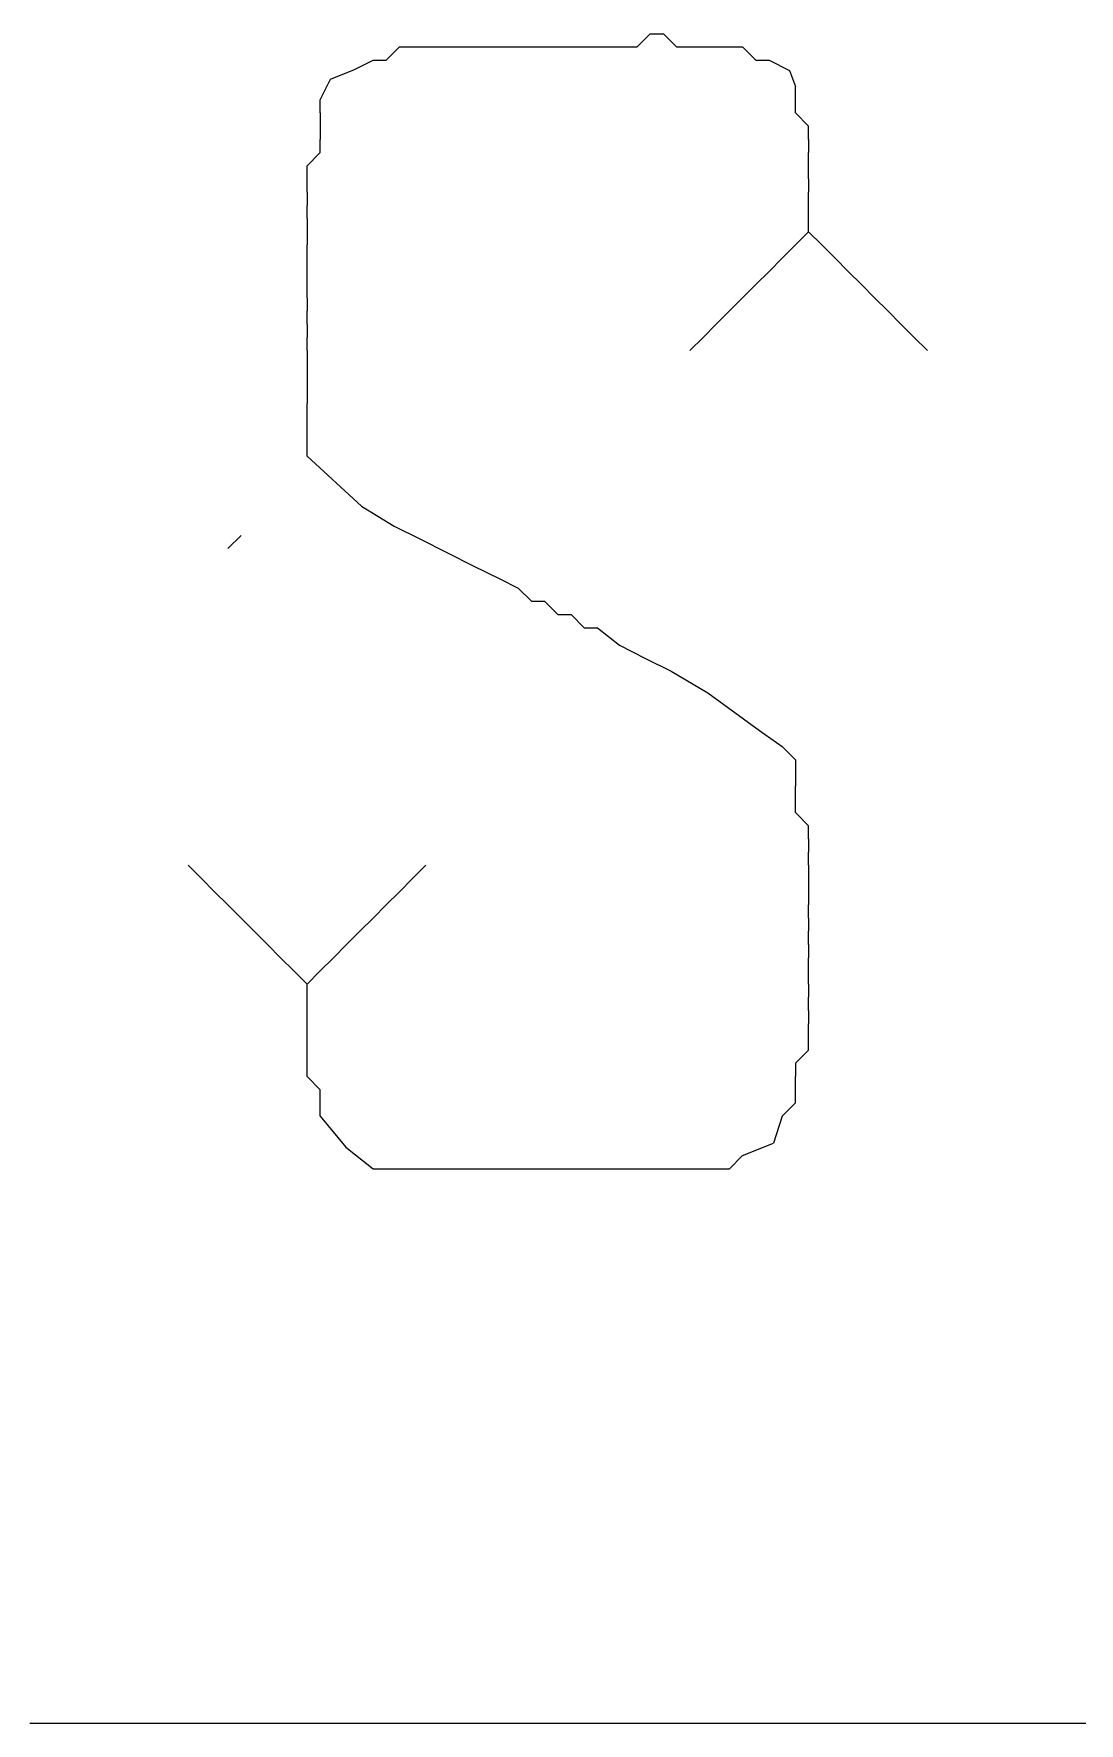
# Model space of a CAD drawing. Extents: x 0.5 to 4.01, y 0.5 to 4.16.
# Drawn here: x 2.6443 to 2.9083, y 3.3833 to 3.81 of the extents above; entities that cross this region are included whole.
import ezdxf

# ---------------------------------------------------------------- set-up
doc = ezdxf.new("R2010")
doc.units = 0

msp = doc.modelspace()

# ---------------------------------------------------------------- linework, layer by layer
at = {"color": 1}
for p, q in [((2.73333, 3.80333, -0.03432), (2.73667, 3.80667, -0.03333)), ((2.73667, 3.80667, -0.03333), (2.74, 3.80667, -0.03333)), ((2.74, 3.80667, -0.03333), (2.74333, 3.80667, -0.03333)), ((2.74333, 3.80667, -0.03333), (2.74667, 3.80667, -0.03333)), ((2.74667, 3.80667, -0.03333), (2.75, 3.80667, -0.03333)), ((2.75, 3.80667, -0.03333), (2.75333, 3.80667, -0.03333)), ((2.75333, 3.80667, -0.03333), (2.75667, 3.80667, -0.03333)), ((2.75667, 3.80667, -0.03333), (2.76, 3.80667, -0.03333)), ((2.76, 3.80667, -0.03333), (2.76333, 3.80667, -0.03333)), ((2.76333, 3.80667, -0.03333), (2.76667, 3.80667, -0.03333)), ((2.76667, 3.80667, -0.03333), (2.77, 3.80667, -0.03333)), ((2.77, 3.80667, -0.03333), (2.77333, 3.80667, -0.03333)), ((2.77333, 3.80667, -0.03333), (2.77667, 3.80667, -0.03333)), ((2.77667, 3.80667, -0.03333), (2.78, 3.80667, -0.03333)), ((2.78, 3.80667, -0.03333), (2.78333, 3.80667, -0.03333)), ((2.78333, 3.80667, -0.03333), (2.78667, 3.80667, -0.03283)), ((2.78667, 3.80667, -0.03283), (2.79, 3.80667, -0.03162)), ((2.79, 3.80667, -0.03162), (2.79333, 3.80667, -0.03073)), ((2.79333, 3.80667, -0.03073), (2.79667, 3.80667, -0.03018)), ((2.79667, 3.80667, -0.03018), (2.8, 3.81, -0.03)), ((2.8, 3.81, -0.03), (2.80333, 3.81, -0.03)), ((2.80333, 3.81, -0.03), (2.80667, 3.80667, -0.03018)), ((2.80667, 3.80667, -0.03018), (2.81, 3.80667, -0.03073)), ((2.81, 3.80667, -0.03073), (2.81333, 3.80667, -0.03162)), ((2.81333, 3.80667, -0.03162), (2.81667, 3.80667, -0.03283)), ((2.81667, 3.80667, -0.03283), (2.82, 3.80667, -0.03333)), ((2.82, 3.80667, -0.03333), (2.82333, 3.80667, -0.03333)), ((2.82333, 3.80667, -0.03333), (2.82667, 3.80333, -0.03543)), ((2.72533, 3.801, -0.03598), (2.73, 3.80333, -0.0359)), ((2.73, 3.80333, -0.0359), (2.73333, 3.80333, -0.03432)), ((2.82667, 3.80333, -0.03543), (2.83, 3.80333, -0.03667)), ((2.83, 3.80333, -0.03667), (2.83519, 3.80074, -0.03696)), ((2.71667, 3.79333, -0.03667), (2.71926, 3.79852, -0.03714)), ((2.71926, 3.79852, -0.03714), (2.72533, 3.801, -0.03598)), ((2.83519, 3.80074, -0.03696), (2.83667, 3.79667, -0.03667)), ((2.71667, 3.79, -0.03667), (2.71667, 3.79333, -0.03667)), ((2.83667, 3.79333, -0.03606), (2.83667, 3.79667, -0.03667)), ((2.83667, 3.79, -0.03432), (2.83667, 3.79333, -0.03606)), ((2.71667, 3.79, -0.03667), (2.71667, 3.78667, -0.0359)), ((2.83667, 3.79, -0.03432), (2.84, 3.78667, -0.03333)), ((2.71667, 3.78667, -0.0359), (2.71667, 3.78333, -0.0348)), ((2.84, 3.78333, -0.03333), (2.84, 3.78667, -0.03333)), ((2.71667, 3.78, -0.03399), (2.71667, 3.78333, -0.0348)), ((2.84, 3.78333, -0.03333), (2.84, 3.78, -0.03333)), ((2.71333, 3.77667, -0.03333), (2.71667, 3.78, -0.03399)), ((2.71333, 3.77333, -0.03333), (2.71333, 3.77667, -0.03333)), ((2.84, 3.77667, -0.03333), (2.84, 3.78, -0.03333)), ((2.84, 3.77333, -0.03333), (2.84, 3.77667, -0.03333)), ((2.71333, 3.77, -0.03333), (2.71333, 3.77333, -0.03333)), ((2.84, 3.77333, -0.03333), (2.84, 3.77, -0.03333)), ((2.71333, 3.77, -0.03333), (2.71333, 3.76667, -0.03333)), ((2.84, 3.76667, -0.03333), (2.84, 3.77, -0.03333)), ((2.71333, 3.76333, -0.03333), (2.71333, 3.76667, -0.03333)), ((2.71333, 3.76333, -0.03333), (2.71333, 3.76, -0.03333)), ((2.84, 3.76333, -0.03333), (2.84, 3.76667, -0.03333)), ((2.84, 3.76, -0.03333), (2.84, 3.76333, -0.03333)), ((2.71333, 3.76, -0.03333), (2.71333, 3.75667, -0.03333)), ((2.83667, 3.75667, -0.03), (2.84, 3.76, -0.03333)), ((2.84, 3.76, -0.03333), (2.84333, 3.75667, -0.03)), ((2.71333, 3.75333, -0.03333), (2.71333, 3.75667, -0.03333)), ((2.83333, 3.75333, -0.02667), (2.83667, 3.75667, -0.03)), ((2.84333, 3.75667, -0.03), (2.84667, 3.75333, -0.02667)), ((2.71333, 3.75, -0.03333), (2.71333, 3.75333, -0.03333)), ((2.83, 3.75, -0.02333), (2.83333, 3.75333, -0.02667)), ((2.84667, 3.75333, -0.02667), (2.85, 3.75, -0.02333)), ((2.71333, 3.74667, -0.03333), (2.71333, 3.75, -0.03333)), ((2.71333, 3.74333, -0.03333), (2.71333, 3.74667, -0.03333)), ((2.82333, 3.74333, -0.01667), (2.82667, 3.74667, -0.02)), ((2.82667, 3.74667, -0.02), (2.83, 3.75, -0.02333)), ((2.85, 3.75, -0.02333), (2.85333, 3.74667, -0.02)), ((2.85333, 3.74667, -0.02), (2.85667, 3.74333, -0.01667)), ((2.71333, 3.74333, -0.03333), (2.71333, 3.74, -0.03333)), ((2.82, 3.74, -0.01333), (2.82333, 3.74333, -0.01667)), ((2.85667, 3.74333, -0.01667), (2.86, 3.74, -0.01333)), ((2.71333, 3.73667, -0.03333), (2.71333, 3.74, -0.03333)), ((2.81667, 3.73667, -0.01), (2.82, 3.74, -0.01333)), ((2.86, 3.74, -0.01333), (2.86333, 3.73667, -0.01)), ((2.71333, 3.73667, -0.03333), (2.71333, 3.73333, -0.03333)), ((2.81333, 3.73333, -0.00667), (2.81667, 3.73667, -0.01)), ((2.86333, 3.73667, -0.01), (2.86667, 3.73333, -0.00667)), ((2.71333, 3.73, -0.03333), (2.71333, 3.73333, -0.03333)), ((2.71333, 3.73, -0.03333), (2.71333, 3.72667, -0.03333)), ((2.81, 3.73, -0.00333), (2.81333, 3.73333, -0.00667)), ((2.86667, 3.73333, -0.00667), (2.87, 3.73, -0.00333)), ((2.71333, 3.72667, -0.03333), (2.71333, 3.72333, -0.03333)), ((2.71333, 3.72333, -0.03333), (2.71333, 3.72, -0.03333)), ((2.71333, 3.72, -0.03333), (2.71333, 3.71667, -0.03333)), ((2.71333, 3.71333, -0.03333), (2.71333, 3.71667, -0.03333)), ((2.71333, 3.71, -0.03333), (2.71333, 3.71333, -0.03333)), ((2.71333, 3.70667, -0.03333), (2.71333, 3.71, -0.03333)), ((2.71333, 3.70333, -0.03333), (2.71333, 3.70667, -0.03333)), ((2.71333, 3.70333, -0.03333), (2.72706, 3.69072, -0.03106)), ((2.72706, 3.69072, -0.03106), (2.73533, 3.68567, -0.03047)), ((2.69333, 3.68, -0.00943), (2.69667, 3.68333, -0.01333)), ((2.73533, 3.68567, -0.03047), (2.742, 3.68233, -0.03047)), ((2.742, 3.68233, -0.03047), (2.74867, 3.679, -0.03047)), ((2.74867, 3.679, -0.03047), (2.75533, 3.67567, -0.03047)), ((2.75533, 3.67567, -0.03047), (2.762, 3.67233, -0.02984)), ((2.762, 3.67233, -0.02984), (2.76667, 3.67, -0.02981)), ((2.76667, 3.67, -0.02981), (2.77, 3.66667, -0.02981)), ((2.77, 3.66667, -0.02981), (2.77333, 3.66667, -0.02981)), ((2.77333, 3.66667, -0.02981), (2.77667, 3.66333, -0.02981)), ((2.77667, 3.66333, -0.02981), (2.78, 3.66333, -0.02981)), ((2.78, 3.66333, -0.02981), (2.78333, 3.66, -0.02981)), ((2.78333, 3.66, -0.02981), (2.78667, 3.66, -0.02981)), ((2.78667, 3.66, -0.02981), (2.79222, 3.65556, -0.02943)), ((2.79222, 3.65556, -0.02943), (2.79867, 3.65233, -0.03018)), ((2.79867, 3.65233, -0.03018), (2.80533, 3.649, -0.03047)), ((2.80533, 3.649, -0.03047), (2.81457, 3.64354, -0.03096)), ((2.81457, 3.64354, -0.03096), (2.82756, 3.63408, -0.03336)), ((2.82756, 3.63408, -0.03336), (2.83333, 3.63, -0.0359)), ((2.83333, 3.63, -0.0359), (2.83667, 3.62667, -0.03667)), ((2.83667, 3.62667, -0.03667), (2.83667, 3.62333, -0.0359)), ((2.83667, 3.62333, -0.0359), (2.83667, 3.62, -0.0348)), ((2.83667, 3.61667, -0.03399), (2.83667, 3.62, -0.0348)), ((2.83667, 3.61333, -0.0335), (2.83667, 3.61667, -0.03399)), ((2.83667, 3.61333, -0.0335), (2.84, 3.61, -0.03333)), ((2.84, 3.60667, -0.03333), (2.84, 3.61, -0.03333)), ((2.84, 3.60667, -0.03333), (2.84, 3.60333, -0.03333)), ((2.84, 3.6, -0.03333), (2.84, 3.60333, -0.03333)), ((2.68333, 3.6, -0.00333), (2.68667, 3.59667, -0.00667)), ((2.74, 3.59667, -0.00667), (2.74333, 3.6, -0.00333)), ((2.84, 3.6, -0.03333), (2.84, 3.59667, -0.03333)), ((2.68667, 3.59667, -0.00667), (2.69, 3.59333, -0.01)), ((2.69, 3.59333, -0.01), (2.69333, 3.59, -0.01333)), ((2.73333, 3.59, -0.01333), (2.73667, 3.59333, -0.01)), ((2.73667, 3.59333, -0.01), (2.74, 3.59667, -0.00667)), ((2.84, 3.59667, -0.03333), (2.84, 3.59333, -0.03333)), ((2.84, 3.59333, -0.03333), (2.84, 3.59, -0.03333)), ((2.69333, 3.59, -0.01333), (2.69667, 3.58667, -0.01667)), ((2.73, 3.58667, -0.01667), (2.73333, 3.59, -0.01333)), ((2.84, 3.58667, -0.03333), (2.84, 3.59, -0.03333)), ((2.69667, 3.58667, -0.01667), (2.7, 3.58333, -0.02)), ((2.72667, 3.58333, -0.02), (2.73, 3.58667, -0.01667)), ((2.84, 3.58667, -0.03333), (2.84, 3.58333, -0.03333)), ((2.7, 3.58333, -0.02), (2.70333, 3.58, -0.02333)), ((2.70333, 3.58, -0.02333), (2.70667, 3.57667, -0.02667)), ((2.72, 3.57667, -0.02667), (2.72333, 3.58, -0.02333)), ((2.72333, 3.58, -0.02333), (2.72667, 3.58333, -0.02)), ((2.84, 3.58, -0.03333), (2.84, 3.58333, -0.03333)), ((2.84, 3.58, -0.03333), (2.84, 3.57667, -0.03333)), ((2.70667, 3.57667, -0.02667), (2.71, 3.57333, -0.03)), ((2.71667, 3.57333, -0.03), (2.72, 3.57667, -0.02667)), ((2.84, 3.57333, -0.03333), (2.84, 3.57667, -0.03333)), ((2.71, 3.57333, -0.03), (2.71333, 3.57, -0.03333)), ((2.71333, 3.57, -0.03333), (2.71667, 3.57333, -0.03)), ((2.84, 3.57, -0.03333), (2.84, 3.57333, -0.03333)), ((2.71333, 3.56667, -0.03333), (2.71333, 3.57, -0.03333)), ((2.84, 3.57, -0.03333), (2.84, 3.56667, -0.03333)), ((2.71333, 3.56333, -0.03333), (2.71333, 3.56667, -0.03333)), ((2.71333, 3.56, -0.03333), (2.71333, 3.56333, -0.03333)), ((2.84, 3.56333, -0.03333), (2.84, 3.56667, -0.03333)), ((2.84, 3.56333, -0.03333), (2.84, 3.56, -0.03333)), ((2.71333, 3.55667, -0.03333), (2.71333, 3.56, -0.03333)), ((2.84, 3.55667, -0.03333), (2.84, 3.56, -0.03333)), ((2.71333, 3.55333, -0.03333), (2.71333, 3.55667, -0.03333)), ((2.84, 3.55333, -0.03333), (2.84, 3.55667, -0.03333)), ((2.71333, 3.55, -0.03333), (2.71333, 3.55333, -0.03333)), ((2.71333, 3.54667, -0.03333), (2.71333, 3.55, -0.03333)), ((2.83667, 3.55, -0.03432), (2.84, 3.55333, -0.03333)), ((2.83667, 3.55, -0.03432), (2.83667, 3.54667, -0.0359)), ((2.71333, 3.54667, -0.03333), (2.71667, 3.54333, -0.03432)), ((2.83667, 3.54333, -0.03667), (2.83667, 3.54667, -0.0359)), ((2.71667, 3.54, -0.03606), (2.71667, 3.54333, -0.03432)), ((2.83667, 3.54, -0.03667), (2.83667, 3.54333, -0.03667)), ((2.71667, 3.53667, -0.03667), (2.71667, 3.54, -0.03606)), ((2.83333, 3.53667, -0.03801), (2.83667, 3.54, -0.03667)), ((2.71667, 3.53667, -0.03667), (2.72317, 3.52883, -0.03842)), ((2.83333, 3.53667, -0.03801), (2.83117, 3.52983, -0.04003)), ((2.72317, 3.52883, -0.03842), (2.73, 3.52333, -0.03667)), ((2.82333, 3.52667, -0.03801), (2.83117, 3.52983, -0.04003)), ((2.82, 3.52333, -0.03667), (2.82333, 3.52667, -0.03801)), ((2.73, 3.52333, -0.03667), (2.73333, 3.52333, -0.03667)), ((2.73333, 3.52333, -0.03667), (2.73667, 3.52333, -0.0359)), ((2.73667, 3.52333, -0.0359), (2.74, 3.52333, -0.0348)), ((2.74, 3.52333, -0.0348), (2.74333, 3.52333, -0.03399)), ((2.74333, 3.52333, -0.03399), (2.74667, 3.52333, -0.0335)), ((2.74667, 3.52333, -0.0335), (2.75, 3.52333, -0.03333)), ((2.75, 3.52333, -0.03333), (2.75333, 3.52333, -0.03333)), ((2.75333, 3.52333, -0.03333), (2.75667, 3.52333, -0.03333)), ((2.75667, 3.52333, -0.03333), (2.76, 3.52333, -0.03333)), ((2.76, 3.52333, -0.03333), (2.76333, 3.52333, -0.03333)), ((2.76333, 3.52333, -0.03333), (2.76667, 3.52333, -0.03333)), ((2.76667, 3.52333, -0.03333), (2.77, 3.52333, -0.03333)), ((2.77, 3.52333, -0.03333), (2.77333, 3.52333, -0.03333)), ((2.77333, 3.52333, -0.03333), (2.77667, 3.52333, -0.03333)), ((2.77667, 3.52333, -0.03333), (2.78, 3.52333, -0.03333)), ((2.78, 3.52333, -0.03333), (2.78333, 3.52333, -0.03333)), ((2.78333, 3.52333, -0.03333), (2.78667, 3.52333, -0.03333)), ((2.78667, 3.52333, -0.03333), (2.79, 3.52333, -0.03333)), ((2.79, 3.52333, -0.03333), (2.79333, 3.52333, -0.03333)), ((2.79333, 3.52333, -0.03333), (2.79667, 3.52333, -0.03333)), ((2.79667, 3.52333, -0.03333), (2.8, 3.52333, -0.03333)), ((2.8, 3.52333, -0.03333), (2.80333, 3.52333, -0.0335)), ((2.80333, 3.52333, -0.0335), (2.80667, 3.52333, -0.03399)), ((2.80667, 3.52333, -0.03399), (2.81, 3.52333, -0.0348)), ((2.81, 3.52333, -0.0348), (2.81333, 3.52333, -0.0359)), ((2.81333, 3.52333, -0.0359), (2.81667, 3.52333, -0.03667)), ((2.81667, 3.52333, -0.03667), (2.82, 3.52333, -0.03667)), ((2.64333, 3.38333, -0.04333), (2.64667, 3.38333, -0.04333)), ((2.64667, 3.38333, -0.04333), (2.65, 3.38333, -0.04333)), ((2.65, 3.38333, -0.04333), (2.65333, 3.38333, -0.04333)), ((2.65333, 3.38333, -0.04333), (2.65667, 3.38333, -0.04333)), ((2.65667, 3.38333, -0.04333), (2.66, 3.38333, -0.04333)), ((2.66, 3.38333, -0.04333), (2.66333, 3.38333, -0.04333)), ((2.66333, 3.38333, -0.04333), (2.66667, 3.38333, -0.04333)), ((2.66667, 3.38333, -0.04333), (2.67, 3.38333, -0.04333)), ((2.67, 3.38333, -0.04333), (2.67333, 3.38333, -0.04333)), ((2.67333, 3.38333, -0.04333), (2.67667, 3.38333, -0.04333)), ((2.67667, 3.38333, -0.04333), (2.68, 3.38333, -0.04333)), ((2.68, 3.38333, -0.04333), (2.68333, 3.38333, -0.04333)), ((2.68333, 3.38333, -0.04333), (2.68667, 3.38333, -0.04333)), ((2.68667, 3.38333, -0.04333), (2.69, 3.38333, -0.04333)), ((2.69, 3.38333, -0.04333), (2.69333, 3.38333, -0.04333)), ((2.69333, 3.38333, -0.04333), (2.69667, 3.38333, -0.04333)), ((2.69667, 3.38333, -0.04333), (2.7, 3.38333, -0.04333)), ((2.7, 3.38333, -0.04333), (2.70333, 3.38333, -0.04333)), ((2.70333, 3.38333, -0.04333), (2.70667, 3.38333, -0.04333)), ((2.70667, 3.38333, -0.04333), (2.71, 3.38333, -0.04333)), ((2.71, 3.38333, -0.04333), (2.71333, 3.38333, -0.04333)), ((2.71333, 3.38333, -0.04333), (2.71667, 3.38333, -0.04333)), ((2.71667, 3.38333, -0.04333), (2.72, 3.38333, -0.04333)), ((2.72, 3.38333, -0.04333), (2.72333, 3.38333, -0.04333)), ((2.72333, 3.38333, -0.04333), (2.72667, 3.38333, -0.04333)), ((2.72667, 3.38333, -0.04333), (2.73, 3.38333, -0.04333)), ((2.73, 3.38333, -0.04333), (2.73333, 3.38333, -0.04333)), ((2.73333, 3.38333, -0.04333), (2.73667, 3.38333, -0.04333)), ((2.73667, 3.38333, -0.04333), (2.74, 3.38333, -0.04333)), ((2.74, 3.38333, -0.04333), (2.74333, 3.38333, -0.04333)), ((2.74333, 3.38333, -0.04333), (2.74667, 3.38333, -0.04333)), ((2.74667, 3.38333, -0.04333), (2.75, 3.38333, -0.04333)), ((2.75, 3.38333, -0.04333), (2.75333, 3.38333, -0.04333)), ((2.75333, 3.38333, -0.04333), (2.75667, 3.38333, -0.04333)), ((2.75667, 3.38333, -0.04333), (2.76, 3.38333, -0.04333)), ((2.76, 3.38333, -0.04333), (2.76333, 3.38333, -0.04333)), ((2.76333, 3.38333, -0.04333), (2.76667, 3.38333, -0.04333)), ((2.76667, 3.38333, -0.04333), (2.77, 3.38333, -0.04333)), ((2.77, 3.38333, -0.04333), (2.77333, 3.38333, -0.04333)), ((2.77333, 3.38333, -0.04333), (2.77667, 3.38333, -0.04333)), ((2.77667, 3.38333, -0.04333), (2.78, 3.38333, -0.04333)), ((2.78, 3.38333, -0.04333), (2.78333, 3.38333, -0.04333)), ((2.78333, 3.38333, -0.04333), (2.78667, 3.38333, -0.04333)), ((2.78667, 3.38333, -0.04333), (2.79, 3.38333, -0.04333)), ((2.79, 3.38333, -0.04333), (2.79333, 3.38333, -0.04333)), ((2.79333, 3.38333, -0.04333), (2.79667, 3.38333, -0.04333)), ((2.79667, 3.38333, -0.04333), (2.8, 3.38333, -0.04333)), ((2.8, 3.38333, -0.04333), (2.80333, 3.38333, -0.04333)), ((2.80333, 3.38333, -0.04333), (2.80667, 3.38333, -0.04333)), ((2.80667, 3.38333, -0.04333), (2.81, 3.38333, -0.04333)), ((2.81, 3.38333, -0.04333), (2.81333, 3.38333, -0.04333)), ((2.81333, 3.38333, -0.04333), (2.81667, 3.38333, -0.04333)), ((2.81667, 3.38333, -0.04333), (2.82, 3.38333, -0.04333)), ((2.82, 3.38333, -0.04333), (2.82333, 3.38333, -0.04333)), ((2.82333, 3.38333, -0.04333), (2.82667, 3.38333, -0.04333)), ((2.82667, 3.38333, -0.04333), (2.83, 3.38333, -0.04333)), ((2.83, 3.38333, -0.04333), (2.83333, 3.38333, -0.04333)), ((2.83333, 3.38333, -0.04333), (2.83667, 3.38333, -0.04333)), ((2.83667, 3.38333, -0.04333), (2.84, 3.38333, -0.04333)), ((2.84, 3.38333, -0.04333), (2.84333, 3.38333, -0.04333)), ((2.84333, 3.38333, -0.04333), (2.84667, 3.38333, -0.04333)), ((2.84667, 3.38333, -0.04333), (2.85, 3.38333, -0.04333)), ((2.85, 3.38333, -0.04333), (2.85333, 3.38333, -0.04333)), ((2.85333, 3.38333, -0.04333), (2.85667, 3.38333, -0.04333)), ((2.85667, 3.38333, -0.04333), (2.86, 3.38333, -0.04333)), ((2.86, 3.38333, -0.04333), (2.86333, 3.38333, -0.04333)), ((2.86333, 3.38333, -0.04333), (2.86667, 3.38333, -0.04333)), ((2.86667, 3.38333, -0.04333), (2.87, 3.38333, -0.04333)), ((2.87, 3.38333, -0.04333), (2.87333, 3.38333, -0.04333)), ((2.87333, 3.38333, -0.04333), (2.87667, 3.38333, -0.04333)), ((2.87667, 3.38333, -0.04333), (2.88, 3.38333, -0.04333)), ((2.88, 3.38333, -0.04333), (2.88333, 3.38333, -0.04333)), ((2.88333, 3.38333, -0.04333), (2.88667, 3.38333, -0.04333)), ((2.88667, 3.38333, -0.04333), (2.89, 3.38333, -0.04333)), ((2.89, 3.38333, -0.04333), (2.89333, 3.38333, -0.04333)), ((2.89333, 3.38333, -0.04333), (2.89667, 3.38333, -0.04333)), ((2.89667, 3.38333, -0.04333), (2.9, 3.38333, -0.04333)), ((2.9, 3.38333, -0.04333), (2.90333, 3.38333, -0.04333)), ((2.90333, 3.38333, -0.04333), (2.90667, 3.38333, -0.04333)), ((2.90667, 3.38333, -0.04333), (2.91, 3.38333, -0.04333))]:
    msp.add_line(p, q, dxfattribs=at)

doc.saveas('drawing.dxf')
